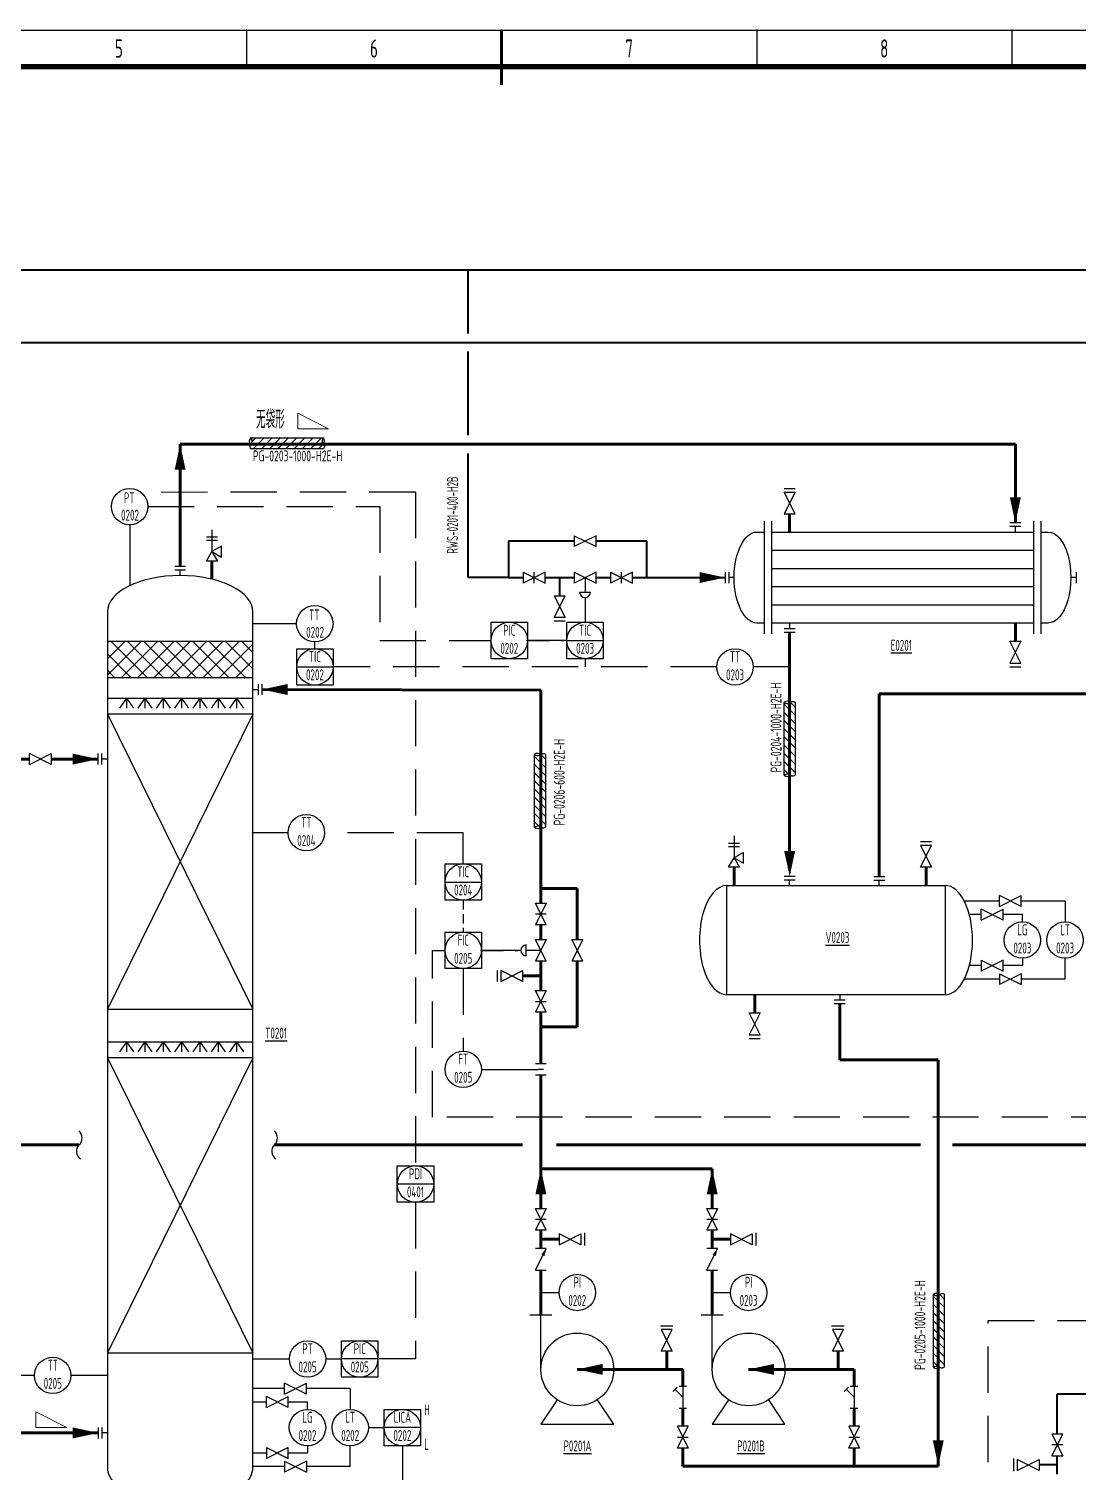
# Model space of a CAD drawing. Header units: millimetres. Extents: x 453 to 7190, y 523 to 4294.
# Drawn here: x 2475.3 to 2763.6, y 2309 to 2705.6 of the extents above; entities that cross this region are included whole.
import ezdxf

# ---------------------------------------------------------------- set-up
doc = ezdxf.new("R2010")
doc.units = ezdxf.units.MM
doc.linetypes.add('DASHED', pattern=[19.05, 12.7, -6.35])
doc.linetypes.add('HIDDEN', pattern=[9.525, 6.35, -3.175])
for name, color, linetype, lineweight in [('01-主物流线-粗实线', 134, 'Continuous', 80), ('02-辅助物流线-中粗线', 30, 'Continuous', 40), ('03-设备外轮廓线-细实线', 7, 'Continuous', 25), ('04-设备内部件-细实线', 170, 'Continuous', 25), ('05-公用工程-冷却水与回水', 55, 'Continuous', 40), ('05-图框与标题栏', 7, 'Continuous', 25), ('11-文本', 7, 'Continuous', 25), ('11-管道组合号', 50, 'Continuous', 15), ('12-仪表', 190, 'Continuous', 25), ('12-信号线', 226, 'DASHED', 25), ('13-电动气动信号线', 226, 'DASHED', 25), ('14-箭头', 7, 'Continuous', 25), ('15-仪表', 190, 'Continuous', 25), ('16-其他', 7, 'Continuous', 25), ('16-阀门与管件', 102, 'Continuous', 25)]:
    doc.layers.add(name, color=color, linetype=linetype, lineweight=lineweight)
doc.layers.add('TITLE', color=7, linetype='Continuous')
doc.styles.add('3-gbcbig', font='gbenor.shx', dxfattribs={"width": 0.7, "height": 3, "bigfont": 'gbcbig.shx'})
doc.styles.add('5-gbcbig', font='gbenor.shx', dxfattribs={"width": 0.7, "height": 5, "bigfont": 'gbcbig.shx'})
doc.styles.add('PRAY-6-GBCBIG', font='gbenor.shx', dxfattribs={"width": 0.7, "bigfont": 'gbcbig.shx'})
doc.styles.add('头号烷家', font='gbenor.shx', dxfattribs={"width": 0.75, "height": 3, "bigfont": 'gbcbig.shx'})

# ---------------------------------------------------------------- blocks, each defined once
blk = doc.blocks.new('管道组合号')
at = {"layer": '11-管道组合号', "style": '头号烷家', "width": 0.75}
blk.add_attdef('管道组合号', (-4.3, 3.13), '', height=3, dxfattribs=at)

msp = doc.modelspace()

# ---------------------------------------------------------------- hatches: boundary and pattern name
at = {"layer": '04-设备内部件-细实线'}
h = msp.add_hatch(dxfattribs=at)
h.set_pattern_fill('ANSI37', color=256)
h.set_pattern_definition([(45, (1866.6845, -962.427), (-2.245064, 2.245064), []), (135, (1866.6845, -962.427), (-2.245064, -2.245064), [])])
h.paths.add_polyline_path([(2496.86, 2537.35), (2496.86, 2527.35), (2536.86, 2527.35), (2536.86, 2537.35)])

# ---------------------------------------------------------------- linework, layer by layer
for p, q in [((2747.81, 2569.81), (2744.81, 2569.81)), ((2747.81, 2568.81), (2744.81, 2568.81)), ((2746.31, 2567.31), (2746.31, 2568.81)), ((2518.36, 2557.85), (2515.36, 2557.85)), ((2518.36, 2556.85), (2515.36, 2556.85)), ((2516.86, 2555.35), (2516.86, 2556.85)), ((2666.56, 2556.31), (2666.56, 2553.31)), ((2667.56, 2556.31), (2667.56, 2553.31)), ((2669.06, 2554.81), (2667.56, 2554.81)), ((2763.06, 2556.31), (2763.06, 2553.31)), ((2684.31, 2542.31), (2684.31, 2540.81)), ((2682.81, 2540.81), (2685.81, 2540.81)), ((2682.81, 2539.81), (2685.81, 2539.81)), ((2536.86, 2524.05), (2538.36, 2524.05)), ((2538.36, 2522.55), (2538.36, 2525.55)), ((2539.36, 2522.55), (2539.36, 2525.55)), ((2494.36, 2503.43), (2494.36, 2506.43)), ((2495.36, 2503.43), (2495.36, 2506.43)), ((2496.86, 2504.93), (2495.36, 2504.93)), ((2685.81, 2472.7), (2682.81, 2472.7)), ((2685.81, 2471.7), (2682.81, 2471.7)), ((2684.31, 2470.2), (2684.31, 2471.7)), ((2707.44, 2472.7), (2710.44, 2472.7)), ((2707.44, 2471.7), (2710.44, 2471.7)), ((2708.94, 2470.2), (2708.94, 2471.7)), ((2699.55, 2438.7), (2696.55, 2438.7)), ((2698.05, 2440.2), (2698.05, 2438.7)), ((2699.55, 2437.7), (2696.55, 2437.7)), ((2494.36, 2321.3), (2494.36, 2318.3)), ((2495.36, 2321.3), (2495.36, 2318.3)), ((2496.86, 2319.8), (2495.36, 2319.8))]:
    msp.add_line(p, q)
at = {"layer": '01-主物流线-粗实线'}
for p, q in [((2516.86, 2591.42), (2746.31, 2591.42)), ((2516.86, 2557.85), (2516.86, 2591.42)), ((2746.31, 2569.81), (2746.31, 2591.42)), ((2684.31, 2572.31), (2684.31, 2567.31)), ((2525.59, 2559.35), (2525.59, 2554.35)), ((2746.31, 2542.31), (2746.31, 2537.31)), ((2684.31, 2539.81), (2684.31, 2476.2)), ((2615.96, 2523.9), (2539.36, 2524.05)), ((2615.96, 2487.54), (2615.96, 2523.9)), ((2796.84, 2522.89), (2708.94, 2522.89)), ((2708.94, 2522.89), (2708.94, 2472.7)), ((2449.39, 2504.93), (2475.46, 2504.93)), ((2487.36, 2504.93), (2481.46, 2504.93)), ((2481.46, 2504.93), (2494.36, 2504.93)), ((2615.96, 2465.37), (2615.96, 2487.54)), ((2669.04, 2475.2), (2669.04, 2470.2)), ((2721.79, 2470.2), (2721.79, 2475.2)), ((2615.96, 2469.37), (2625.96, 2469.37)), ((2625.96, 2469.37), (2625.96, 2455.37)), ((2615.96, 2455.37), (2615.96, 2459.37)), ((2615.96, 2441.37), (2615.96, 2449.37)), ((2625.96, 2431.37), (2625.96, 2449.37)), ((2615.96, 2445.37), (2610.96, 2445.37)), ((2674.73, 2435.2), (2674.73, 2440.2)), ((2615.96, 2421.18), (2615.96, 2435.37)), ((2698.05, 2437.7), (2698.05, 2422.28)), ((2615.96, 2431.37), (2625.96, 2431.37)), ((2698.05, 2422.28), (2725.13, 2422.28)), ((2725.13, 2422.28), (2725.13, 2310.62)), ((2615.96, 2409.38), (2615.96, 2418.18)), ((2615.96, 2392.37), (2615.96, 2411.98)), ((2489.07, 2398.94), (2470.54, 2398.94)), ((2610.87, 2398.94), (2542.73, 2398.94)), ((2720.22, 2398.94), (2620.24, 2398.94)), ((2795.69, 2398.94), (2729.08, 2398.94)), ((2615.96, 2381.5), (2615.96, 2392.37)), ((2663.02, 2392.37), (2615.96, 2392.37)), ((2663.02, 2381.5), (2663.02, 2392.37)), ((2615.96, 2370.5), (2615.96, 2375.5)), ((2663.02, 2370.5), (2663.02, 2375.5)), ((2615.96, 2373), (2620.96, 2373)), ((2663.02, 2373), (2668.02, 2373)), ((2615.96, 2352.25), (2615.96, 2364.5)), ((2663.02, 2352.25), (2663.02, 2364.5)), ((2650.54, 2342.25), (2650.54, 2337.25)), ((2697.6, 2342.25), (2697.6, 2337.25)), ((2654.96, 2337.25), (2625.96, 2337.25)), ((2654.96, 2332.62), (2654.96, 2337.25)), ((2702.02, 2337.25), (2673.02, 2337.25)), ((2702.02, 2332.62), (2702.02, 2337.25)), ((2654.96, 2321.62), (2654.96, 2326.62)), ((2702.02, 2321.62), (2702.02, 2326.62)), ((2438.24, 2319.8), (2494.36, 2319.8)), ((2654.96, 2315.62), (2654.96, 2310.62)), ((2702.02, 2315.62), (2702.02, 2310.62)), ((2725.13, 2310.62), (2654.96, 2310.62))]:
    msp.add_line(p, q, dxfattribs=at)
at = {"layer": '02-辅助物流线-中粗线'}
for p, q in [((2823.63, 2330.48), (2757.82, 2330.48)), ((2757.82, 2319.5), (2757.82, 2330.48)), ((2757.82, 2308.5), (2757.82, 2313.5)), ((2757.82, 2311), (2752.82, 2311))]:
    msp.add_line(p, q, dxfattribs=at)
at = {"layer": '03-设备外轮廓线-细实线'}
for p, q in [((2677.31, 2570.31), (2677.31, 2539.31)), ((2679.31, 2570.31), (2679.31, 2539.31)), ((2751.31, 2570.31), (2751.31, 2539.31)), ((2753.31, 2570.31), (2753.31, 2539.31)), ((2675.31, 2567.31), (2677.31, 2567.31)), ((2679.31, 2567.31), (2751.31, 2567.31)), ((2753.31, 2567.31), (2755.31, 2567.31)), ((2763.06, 2554.81), (2761.56, 2554.81)), ((2496.86, 2545.35), (2496.86, 2310.35)), ((2536.86, 2310.35), (2536.86, 2545.35)), ((2677.31, 2542.31), (2675.31, 2542.31)), ((2751.31, 2542.31), (2679.31, 2542.31)), ((2755.31, 2542.31), (2753.31, 2542.31)), ((2667.04, 2470.2), (2727.04, 2470.2)), ((2667.04, 2470.2), (2677.04, 2470.2)), ((2727.04, 2440.2), (2667.04, 2440.2)), ((2612.96, 2352.25), (2618.96, 2352.25)), ((2615.96, 2337.25), (2615.96, 2352.25)), ((2660.02, 2352.25), (2666.02, 2352.25)), ((2663.02, 2337.25), (2663.02, 2352.25)), ((2620.41, 2328.93), (2615.96, 2322.25)), ((2635.96, 2322.25), (2631.51, 2328.93)), ((2667.47, 2328.93), (2663.02, 2322.25)), ((2683.02, 2322.25), (2678.57, 2328.93)), ((2615.96, 2322.25), (2635.96, 2322.25)), ((2663.02, 2322.25), (2683.02, 2322.25))]:
    msp.add_line(p, q, dxfattribs=at)
for centre in [(2625.96, 2337.25), (2673.02, 2337.25)]:
    msp.add_circle(centre, 10, dxfattribs=at)
at = {"layer": '03-设备外轮廓线-细实线', "extrusion": (0, 0, -1)}
for centre, start_param, end_param in [((2675.31, 2554.81), 3.141593, 6.283185), ((2755.31, 2554.81), 0, 3.141593)]:
    msp.add_ellipse(centre, major_axis=(0, 12.5), ratio=0.5, start_param=start_param, end_param=end_param, dxfattribs=at)
at = {"layer": '03-设备外轮廓线-细实线'}
for centre, major_axis, start_param, end_param in [((2516.86, 2545.35), (-20, 0), 3.141593, 6.283185), ((2667.04, 2455.2), (0, 15), 0, 3.141593), ((2727.04, 2455.2), (0, 15), 3.141593, 6.283185), ((2516.86, 2310.35), (-20, 0), 0, 3.141593)]:
    msp.add_ellipse(centre, major_axis=major_axis, ratio=0.5, start_param=start_param, end_param=end_param, dxfattribs=at)
at = {"layer": '04-设备内部件-细实线'}
for p, q in [((2679.31, 2562.31), (2751.31, 2562.31)), ((2679.31, 2557.31), (2751.31, 2557.31)), ((2679.31, 2552.31), (2751.31, 2552.31)), ((2679.31, 2547.31), (2751.31, 2547.31)), ((2496.86, 2537.35), (2536.86, 2537.35)), ((2496.86, 2527.35), (2536.86, 2527.35)), ((2496.86, 2521.64), (2536.86, 2521.64)), ((2502.09, 2521.64), (2500.16, 2518.88)), ((2502.09, 2521.64), (2502.09, 2518.88)), ((2502.09, 2521.64), (2504.02, 2518.88)), ((2507.13, 2521.64), (2505.2, 2518.88)), ((2507.13, 2521.64), (2507.13, 2518.88)), ((2507.13, 2521.64), (2509.06, 2518.88)), ((2512.17, 2521.64), (2510.24, 2518.88)), ((2512.17, 2521.64), (2512.17, 2518.88)), ((2512.17, 2521.64), (2514.1, 2518.88)), ((2517.21, 2521.64), (2515.28, 2518.88)), ((2517.21, 2521.64), (2517.21, 2518.88)), ((2517.21, 2521.64), (2519.14, 2518.88)), ((2522.25, 2521.64), (2520.33, 2518.88)), ((2522.25, 2521.64), (2522.25, 2518.88)), ((2522.25, 2521.64), (2524.18, 2518.88)), ((2527.29, 2521.64), (2525.37, 2518.88)), ((2527.29, 2521.64), (2527.29, 2518.88)), ((2527.29, 2521.64), (2529.22, 2518.88)), ((2532.34, 2521.64), (2530.41, 2518.88)), ((2532.34, 2521.64), (2532.34, 2518.88)), ((2532.34, 2521.64), (2534.26, 2518.88)), ((2536.86, 2517.26), (2496.86, 2517.26)), ((2496.86, 2517.26), (2536.86, 2436.21)), ((2536.86, 2517.26), (2496.86, 2436.21)), ((2667.04, 2440.2), (2667.04, 2470.2)), ((2727.04, 2470.2), (2727.04, 2440.2)), ((2496.86, 2436.21), (2536.86, 2436.21)), ((2496.86, 2427.26), (2536.86, 2427.26)), ((2502.09, 2427.26), (2500.16, 2424.51)), ((2502.09, 2427.26), (2502.09, 2424.51)), ((2502.09, 2427.26), (2504.02, 2424.51)), ((2507.13, 2427.26), (2505.2, 2424.51)), ((2507.13, 2427.26), (2507.13, 2424.51)), ((2507.13, 2427.26), (2509.06, 2424.51)), ((2512.17, 2427.26), (2510.24, 2424.51)), ((2512.17, 2427.26), (2512.17, 2424.51)), ((2512.17, 2427.26), (2514.1, 2424.51)), ((2517.21, 2427.26), (2515.28, 2424.51)), ((2517.21, 2427.26), (2517.21, 2424.51)), ((2517.21, 2427.26), (2519.14, 2424.51)), ((2522.25, 2427.26), (2520.33, 2424.51)), ((2522.25, 2427.26), (2522.25, 2424.51)), ((2522.25, 2427.26), (2524.18, 2424.51)), ((2527.29, 2427.26), (2525.37, 2424.51)), ((2527.29, 2427.26), (2527.29, 2424.51)), ((2527.29, 2427.26), (2529.22, 2424.51)), ((2532.34, 2427.26), (2530.41, 2424.51)), ((2532.34, 2427.26), (2532.34, 2424.51)), ((2532.34, 2427.26), (2534.26, 2424.51)), ((2536.86, 2422.89), (2496.86, 2422.89)), ((2496.86, 2422.89), (2536.86, 2341.84)), ((2536.86, 2422.89), (2496.86, 2341.84)), ((2496.86, 2341.84), (2536.86, 2341.84))]:
    msp.add_line(p, q, dxfattribs=at)
at = {"layer": '05-公用工程-冷却水与回水', "lineweight": 40}
for p, q in [((2311.2, 2639.37), (2919.8, 2639.37)), ((2311.2, 2619.37), (2919.8, 2619.37))]:
    msp.add_line(p, q, dxfattribs=at)
at = {"layer": '05-公用工程-冷却水与回水'}
for p, q in [((2595.98, 2621.87), (2595.98, 2639.37)), ((2595.98, 2593.92), (2595.98, 2616.87)), ((2595.98, 2554.81), (2595.98, 2588.92)), ((2625.11, 2564.81), (2607.11, 2564.81)), ((2607.11, 2564.81), (2607.11, 2554.81)), ((2645.11, 2564.81), (2631.11, 2564.81)), ((2645.11, 2554.81), (2645.11, 2564.81)), ((2607.11, 2554.81), (2595.98, 2554.81)), ((2607.11, 2554.81), (2611.11, 2554.81)), ((2617.11, 2554.81), (2625.11, 2554.81)), ((2621.11, 2554.81), (2621.11, 2549.81)), ((2631.11, 2554.81), (2635.11, 2554.81)), ((2641.11, 2554.81), (2645.11, 2554.81)), ((2645.11, 2554.81), (2666.56, 2554.81))]:
    msp.add_line(p, q, dxfattribs=at)
at = {"layer": '05-图框与标题栏'}
for p, q in [((2535.08, 2705.16), (2535.08, 2695.16)), ((2675.25, 2705.16), (2675.25, 2695.16)), ((2745.33, 2705.16), (2745.33, 2695.16))]:
    msp.add_line(p, q, dxfattribs=at)
at = {"layer": '05-图框与标题栏', "const_width": 0.8}
msp.add_lwpolyline([(2605.17, 2705.16), (2605.17, 2690.16)], dxfattribs=at)
at = {"layer": '05-图框与标题栏', "const_width": 1.4}
msp.add_lwpolyline([(2209.67, 2695.16), (2209.67, 2121.16), (3015.67, 2121.16), (3015.67, 2695.16)], close=True, dxfattribs=at)
at = {"layer": '05-图框与标题栏'}
for p in [(2535.08, 2705.16), (2535.08, 2705.16), (2535.08, 2705.16), (2605.17, 2705.16), (2605.17, 2705.16), (2605.17, 2705.16), (2675.25, 2705.16), (2675.25, 2705.16), (2675.25, 2705.16), (2745.33, 2705.16), (2745.33, 2705.16), (2745.33, 2705.16)]:
    msp.add_point(p, dxfattribs=at)
at = {"layer": '11-文本'}
for p, q in [((2536.22, 2593.17), (2556.22, 2593.17)), ((2556.22, 2590.17), (2536.22, 2590.17)), ((2536.59, 2592.07), (2537.69, 2593.17)), ((2536.94, 2590.17), (2539.94, 2593.17)), ((2539.18, 2590.17), (2542.18, 2593.17)), ((2541.43, 2590.17), (2544.43, 2593.17)), ((2543.67, 2590.17), (2546.67, 2593.17)), ((2545.92, 2590.17), (2548.92, 2593.17)), ((2548.16, 2590.17), (2551.16, 2593.17)), ((2550.41, 2590.17), (2553.41, 2593.17)), ((2552.65, 2590.17), (2555.65, 2593.17)), ((2554.9, 2590.17), (2556.17, 2591.46)), ((2682.81, 2500.54), (2682.81, 2520.54)), ((2685.81, 2516.98), (2682.81, 2519.98)), ((2685.81, 2519.22), (2684.53, 2520.5)), ((2685.81, 2520.54), (2685.81, 2500.54)), ((2685.81, 2514.73), (2682.81, 2517.73)), ((2685.81, 2512.49), (2682.81, 2515.49)), ((2685.81, 2510.24), (2682.81, 2513.24)), ((2685.81, 2508), (2682.81, 2511)), ((2614.23, 2486.23), (2614.23, 2506.23)), ((2617.23, 2504.91), (2615.95, 2506.18)), ((2617.23, 2506.23), (2617.23, 2486.23)), ((2685.81, 2505.75), (2682.81, 2508.75)), ((2685.81, 2503.51), (2682.81, 2506.51)), ((2617.23, 2502.66), (2614.23, 2505.66)), ((2617.23, 2500.42), (2614.23, 2503.42)), ((2685.81, 2501.26), (2682.81, 2504.26)), ((2617.23, 2498.17), (2614.23, 2501.17)), ((2617.23, 2495.93), (2614.23, 2498.93)), ((2683.91, 2500.92), (2682.81, 2502.01)), ((2617.23, 2493.68), (2614.23, 2496.68)), ((2617.23, 2491.44), (2614.23, 2494.44)), ((2617.23, 2489.19), (2614.23, 2492.19)), ((2617.23, 2486.95), (2614.23, 2489.95)), ((2615.33, 2486.61), (2614.23, 2487.7)), ((2723.8, 2337.88), (2723.8, 2357.88)), ((2726.8, 2354.31), (2723.8, 2357.31)), ((2726.8, 2356.56), (2725.52, 2357.83)), ((2726.8, 2357.88), (2726.8, 2337.88)), ((2726.8, 2352.07), (2723.8, 2355.07)), ((2726.8, 2349.82), (2723.8, 2352.82)), ((2726.8, 2347.58), (2723.8, 2350.58)), ((2726.8, 2345.33), (2723.8, 2348.33)), ((2726.8, 2343.09), (2723.8, 2346.09)), ((2726.8, 2340.84), (2723.8, 2343.84)), ((2726.8, 2338.6), (2723.8, 2341.6)), ((2724.9, 2338.26), (2723.8, 2339.35))]:
    msp.add_line(p, q, dxfattribs=at)
for centre, radius, start, end in [((2537.36, 2592.2), 1.5, 139.5631, 215.9037), ((2555.12, 2592.34), 1.37, 319.9929, 37.2624), ((2683.64, 2519.44), 1.37, 49.9929, 127.2624), ((2615.06, 2505.13), 1.37, 49.9929, 127.2624), ((2683.78, 2501.68), 1.5, 229.5631, 305.9037), ((2615.2, 2487.37), 1.5, 229.5631, 305.9037), ((2724.63, 2356.78), 1.37, 49.9929, 127.2624), ((2724.77, 2339.02), 1.5, 229.5631, 305.9037)]:
    msp.add_arc(centre, radius, start, end, dxfattribs=at)
for points in [[(2536.22, 2593.17), (2536.58, 2592.02), (2536.04, 2591.08), (2536.22, 2590.17)], [(2682.81, 2500.54), (2683.96, 2500.9), (2684.9, 2500.36), (2685.81, 2500.54)], [(2614.23, 2486.23), (2615.38, 2486.59), (2616.32, 2486.05), (2617.23, 2486.23)], [(2723.8, 2337.88), (2724.95, 2338.24), (2725.89, 2337.7), (2726.8, 2337.88)]]:
    msp.add_spline(points, degree=3, dxfattribs=at)
for points in [[(2556.22, 2593.17), (2555.86, 2592.69), (2555.7, 2591.78), (2556.68, 2591.06), (2556.39, 2590.35), (2556.22, 2590.17)], [(2682.81, 2520.54), (2683.29, 2520.19), (2684.2, 2520.02), (2684.92, 2521), (2685.63, 2520.71), (2685.81, 2520.54)], [(2614.23, 2506.23), (2614.71, 2505.87), (2615.62, 2505.71), (2616.34, 2506.69), (2617.05, 2506.4), (2617.23, 2506.23)], [(2723.8, 2357.88), (2724.28, 2357.52), (2725.19, 2357.36), (2725.92, 2358.34), (2726.62, 2358.05), (2726.8, 2357.88)]]:
    msp.add_open_spline(points, degree=3, knots=[0, 0, 0, 0, 1.367527, 2.619727, 3.553416, 3.553416, 3.553416, 3.553416], dxfattribs=at)
at = {"layer": '11-管道组合号'}
for p, q in [((2549.16, 2595.71), (2549.16, 2600.01)), ((2549.16, 2600.01), (2557.66, 2595.71)), ((2557.66, 2595.71), (2549.16, 2595.71)), ((2477.25, 2321.28), (2477.25, 2325.58)), ((2477.25, 2325.58), (2485.75, 2321.28)), ((2485.75, 2321.28), (2477.25, 2321.28))]:
    msp.add_line(p, q, dxfattribs=at)
at = {"layer": '12-仪表'}
for p, q in [((2628.11, 2549.31), (2628.11, 2542.52)), ((2548.86, 2542.09), (2536.86, 2542.09)), ((2610.46, 2452.37), (2599.38, 2452.37))]:
    msp.add_line(p, q, dxfattribs=at)
at = {"layer": '12-信号线'}
for p, q in [((2581.52, 2578.29), (2506.16, 2578.2)), ((2581.52, 2578.29), (2581.52, 2393.18)), ((2571.69, 2574.31), (2571.69, 2537.52)), ((2553.88, 2535.26), (2553.86, 2537.15)), ((2571.69, 2537.52), (2602.28, 2537.52)), ((2623.11, 2537.52), (2612.03, 2537.52)), ((2664.3, 2530.26), (2558.88, 2530.26)), ((2628.11, 2532.52), (2628.11, 2530.26)), ((2594.63, 2484.71), (2556.54, 2484.71)), ((2594.63, 2476.15), (2594.63, 2484.71)), ((2594.63, 2447.37), (2594.63, 2424.68)), ((2581.52, 2383.18), (2581.52, 2340.11)), ((2556.86, 2340.11), (2561.2, 2340.11)), ((2581.52, 2340.11), (2571.52, 2340.11)), ((2568.58, 2321.26), (2572.92, 2321.26)), ((2577.92, 2316.26), (2577.92, 2292.75))]:
    msp.add_line(p, q, dxfattribs=at)
at = {"layer": '12-信号线', "linetype": 'HIDDEN'}
for p, q in [((2612.03, 2537.52), (2622.28, 2537.52)), ((2599.38, 2452.37), (2609.63, 2452.37))]:
    msp.add_line(p, q, dxfattribs=at)
at = {"layer": '12-信号线', "ltscale": 0.2}
msp.add_line((2594.63, 2466.15), (2594.63, 2457.37), dxfattribs=at)
at = {"layer": '13-电动气动信号线'}
for p, q in [((2508.01, 2574.31), (2571.69, 2574.31)), ((2586.17, 2406.55), (2586.17, 2452.37)), ((2586.17, 2452.37), (2589.63, 2452.37)), ((2774.31, 2406.55), (2586.17, 2406.55)), ((2738.86, 2350.7), (2839.63, 2350.7)), ((2738.86, 2292.75), (2738.86, 2350.7))]:
    msp.add_line(p, q, dxfattribs=at)
at = {"layer": '14-箭头'}
for points in [[(2516.86, 2591.42, 0, 3, 0), (2516.86, 2584.42, 3, 3, 0)], [(2746.31, 2569.81, 0, 3, 0), (2746.31, 2576.81, 3, 3, 0)], [(2666.56, 2554.81, 0, 3, 0), (2659.56, 2554.81, 3, 3, 0)], [(2539.36, 2524.05, 0, 3, 0), (2546.36, 2524.05, 3, 3, 0)], [(2494.36, 2504.93, 0, 3, 0), (2487.36, 2504.93, 3, 3, 0)], [(2684.31, 2472.7, 0, 3, 0), (2684.31, 2479.7, 3, 3, 0)], [(2615.96, 2392.37, 0, 3, 0), (2615.96, 2385.37, 3, 3, 0)], [(2663.02, 2392.37, 0, 3, 0), (2663.02, 2385.37, 3, 3, 0)], [(2625.96, 2337.25, 0, 3, 0), (2632.96, 2337.25, 3, 3, 0)], [(2673.02, 2337.25, 0, 3, 0), (2680.02, 2337.25, 3, 3, 0)], [(2494.36, 2319.8, 0, 3, 0), (2487.36, 2319.8, 3, 3, 0)], [(2725.13, 2310.77, 0, 3, 0), (2725.13, 2317.77, 3, 3, 0)]]:
    msp.add_lwpolyline(points, format="xyseb", dxfattribs=at)
at = {"layer": '15-仪表'}
for p, q in [((2503.01, 2569.31), (2503.01, 2552.57)), ((2602.28, 2532.52), (2602.28, 2542.52)), ((2602.28, 2542.52), (2612.28, 2542.52)), ((2612.28, 2542.52), (2612.28, 2537.52)), ((2623.11, 2537.52), (2623.11, 2542.52)), ((2623.11, 2542.52), (2633.11, 2542.52)), ((2633.11, 2542.52), (2633.11, 2532.52)), ((2548.88, 2530.26), (2548.88, 2535.26)), ((2548.88, 2535.26), (2558.88, 2535.26)), ((2558.88, 2535.26), (2558.88, 2525.26)), ((2612.28, 2537.52), (2612.28, 2532.52)), ((2623.11, 2532.52), (2623.11, 2537.52)), ((2623.11, 2537.52), (2633.11, 2537.52)), ((2548.88, 2525.26), (2548.88, 2530.26)), ((2548.88, 2530.26), (2558.88, 2530.26)), ((2612.28, 2532.52), (2602.28, 2532.52)), ((2633.11, 2532.52), (2623.11, 2532.52)), ((2684.31, 2530.26), (2674.31, 2530.26)), ((2558.88, 2525.26), (2548.88, 2525.26)), ((2546.54, 2484.71), (2536.86, 2484.71)), ((2589.63, 2471.15), (2589.63, 2476.15)), ((2589.63, 2476.15), (2599.63, 2476.15)), ((2599.63, 2476.15), (2599.63, 2466.15)), ((2589.63, 2466.15), (2589.63, 2471.15)), ((2589.63, 2471.15), (2599.63, 2471.15)), ((2599.63, 2466.15), (2589.63, 2466.15)), ((2741.95, 2465.93), (2732.28, 2465.93)), ((2759.97, 2465.93), (2747.95, 2465.93)), ((2759.97, 2465.93), (2759.97, 2460.2)), ((2736.93, 2462.2), (2733.67, 2462.2)), ((2748.24, 2462.2), (2742.93, 2462.2)), ((2748.24, 2460.2), (2748.24, 2462.2)), ((2589.63, 2447.37), (2589.63, 2457.37)), ((2589.63, 2457.37), (2599.63, 2457.37)), ((2599.63, 2457.37), (2599.63, 2452.37)), ((2599.63, 2452.37), (2599.63, 2447.37)), ((2599.63, 2447.37), (2589.63, 2447.37)), ((2736.93, 2448.2), (2733.67, 2448.2)), ((2748.24, 2448.2), (2742.93, 2448.2)), ((2748.24, 2450.2), (2748.24, 2448.2)), ((2759.97, 2444.47), (2759.97, 2450.2)), ((2741.95, 2444.47), (2732.28, 2444.47)), ((2759.97, 2444.47), (2747.95, 2444.47)), ((2599.63, 2419.68), (2615.21, 2419.68)), ((2576.52, 2383.18), (2576.52, 2393.18)), ((2576.52, 2393.18), (2586.52, 2393.18)), ((2586.52, 2393.18), (2586.52, 2383.18)), ((2586.52, 2388.18), (2576.52, 2388.18)), ((2586.52, 2383.18), (2576.52, 2383.18)), ((2615.96, 2358.38), (2620.96, 2358.38)), ((2663.02, 2358.38), (2668.02, 2358.38)), ((2561.2, 2335.11), (2561.2, 2345.11)), ((2561.2, 2345.11), (2571.2, 2345.11)), ((2571.2, 2345.11), (2571.2, 2335.11)), ((2536.86, 2340.11), (2546.86, 2340.11)), ((2571.2, 2340.11), (2561.2, 2340.11)), ((2476.86, 2335.59), (2466.86, 2335.59)), ((2496.86, 2335.59), (2486.86, 2335.59)), ((2545.55, 2331.99), (2536.86, 2331.99)), ((2563.58, 2331.99), (2551.55, 2331.99)), ((2563.58, 2331.99), (2551.55, 2331.99)), ((2571.2, 2335.11), (2561.2, 2335.11)), ((2563.58, 2331.99), (2563.58, 2326.26)), ((2540.54, 2328.26), (2536.86, 2328.26)), ((2551.84, 2328.26), (2546.54, 2328.26)), ((2551.84, 2326.26), (2551.84, 2328.26)), ((2572.92, 2316.26), (2572.92, 2326.26)), ((2572.92, 2326.26), (2582.92, 2326.26)), ((2582.92, 2326.26), (2582.92, 2316.26)), ((2582.92, 2321.26), (2572.92, 2321.26)), ((2551.84, 2316.26), (2551.84, 2314.26)), ((2563.58, 2310.53), (2563.58, 2316.26)), ((2582.92, 2316.26), (2572.92, 2316.26)), ((2540.54, 2314.26), (2536.86, 2314.26)), ((2551.84, 2314.26), (2546.54, 2314.26)), ((2545.55, 2310.53), (2536.86, 2310.53)), ((2563.58, 2310.53), (2551.55, 2310.53))]:
    msp.add_line(p, q, dxfattribs=at)
for centre in [(2503.01, 2574.31), (2553.86, 2542.13), (2607.28, 2537.52), (2628.11, 2537.52), (2553.88, 2530.26), (2669.31, 2530.26), (2551.54, 2484.71), (2594.63, 2471.15), (2748.24, 2455.2), (2759.97, 2455.2), (2594.63, 2452.37), (2594.63, 2419.68), (2581.52, 2388.18), (2625.96, 2358.38), (2673.02, 2358.38), (2551.86, 2340.11), (2566.2, 2340.11), (2481.86, 2335.59), (2551.84, 2321.26), (2563.58, 2321.26), (2577.92, 2321.26)]:
    msp.add_circle(centre, 5, dxfattribs=at)
at = {"layer": '16-其他'}
for centre, start, end in [((2487.41, 2400.85), 311.0006, 51.0006), ((2541.07, 2400.85), 311.0006, 51.0006), ((2490.89, 2397.18), 136.0006, 236.0006), ((2544.56, 2397.18), 136.0006, 236.0006)]:
    msp.add_arc(centre, 2.53, start, end, dxfattribs=at)
at = {"layer": '16-阀门与管件'}
for p, q in [((2682.81, 2579.31), (2685.81, 2579.31)), ((2682.81, 2578.31), (2685.81, 2578.31)), ((2685.81, 2572.31), (2682.81, 2578.31)), ((2685.81, 2578.31), (2682.81, 2572.31)), ((2682.81, 2572.31), (2685.81, 2572.31)), ((2524.09, 2565.95), (2527.09, 2565.95)), ((2525.59, 2567.95), (2525.59, 2561.95)), ((2625.11, 2566.31), (2625.11, 2563.31)), ((2625.11, 2566.31), (2631.11, 2563.31)), ((2631.11, 2566.31), (2625.11, 2563.31)), ((2631.11, 2563.31), (2631.11, 2566.31)), ((2527.09, 2564.95), (2524.09, 2564.95)), ((2524.09, 2559.35), (2525.59, 2561.95)), ((2528.19, 2563.45), (2525.59, 2561.95)), ((2525.59, 2561.95), (2527.09, 2559.35)), ((2525.59, 2561.95), (2528.19, 2560.45)), ((2528.19, 2560.45), (2528.19, 2563.45)), ((2528.19, 2560.45), (2528.19, 2563.45)), ((2527.09, 2559.35), (2524.09, 2559.35)), ((2611.11, 2556.31), (2611.11, 2553.31)), ((2611.11, 2556.31), (2617.11, 2553.31)), ((2617.11, 2556.31), (2611.11, 2553.31)), ((2614.11, 2553.31), (2614.11, 2556.31)), ((2617.11, 2553.31), (2617.11, 2556.31)), ((2625.11, 2556.31), (2625.11, 2553.31)), ((2625.11, 2556.31), (2631.11, 2553.31)), ((2631.11, 2556.31), (2625.11, 2553.31)), ((2628.11, 2554.81), (2628.11, 2550.81)), ((2631.11, 2553.31), (2631.11, 2556.31)), ((2635.11, 2556.31), (2635.11, 2553.31)), ((2635.11, 2556.31), (2641.11, 2553.31)), ((2641.11, 2556.31), (2635.11, 2553.31)), ((2638.11, 2553.31), (2638.11, 2556.31)), ((2641.11, 2553.31), (2641.11, 2556.31)), ((2619.61, 2549.81), (2622.61, 2549.81)), ((2619.61, 2543.81), (2622.61, 2549.81)), ((2619.61, 2549.81), (2622.61, 2543.81)), ((2626.61, 2550.81), (2629.61, 2550.81)), ((2622.61, 2543.81), (2619.61, 2543.81)), ((2622.61, 2542.81), (2619.61, 2542.81)), ((2744.81, 2537.31), (2747.81, 2537.31)), ((2747.81, 2537.31), (2744.81, 2531.31)), ((2747.81, 2531.31), (2744.81, 2537.31)), ((2744.81, 2531.31), (2747.81, 2531.31)), ((2744.81, 2530.31), (2747.81, 2530.31)), ((2475.46, 2503.43), (2475.46, 2506.43)), ((2475.46, 2503.43), (2481.46, 2506.43)), ((2481.46, 2503.43), (2475.46, 2506.43)), ((2481.46, 2506.43), (2481.46, 2503.43)), ((2669.04, 2483.8), (2669.04, 2477.8)), ((2667.54, 2481.8), (2670.54, 2481.8)), ((2670.54, 2480.8), (2667.54, 2480.8)), ((2671.63, 2479.3), (2669.04, 2477.8)), ((2671.63, 2476.3), (2671.63, 2479.3)), ((2671.63, 2476.3), (2671.63, 2479.3)), ((2723.29, 2482.2), (2720.29, 2482.2)), ((2723.29, 2481.2), (2720.29, 2481.2)), ((2720.29, 2475.2), (2723.29, 2481.2)), ((2720.29, 2481.2), (2723.29, 2475.2)), ((2667.54, 2475.2), (2669.04, 2477.8)), ((2670.54, 2475.2), (2667.54, 2475.2)), ((2669.04, 2477.8), (2670.54, 2475.2)), ((2669.04, 2477.8), (2671.63, 2476.3)), ((2723.29, 2475.2), (2720.29, 2475.2)), ((2741.95, 2464.43), (2741.95, 2467.43)), ((2741.95, 2464.43), (2747.95, 2467.43)), ((2747.95, 2464.43), (2741.95, 2467.43)), ((2747.95, 2464.43), (2747.95, 2467.43)), ((2614.46, 2465.37), (2617.46, 2465.37)), ((2617.46, 2459.37), (2614.46, 2465.37)), ((2617.46, 2465.37), (2614.46, 2459.37)), ((2736.93, 2460.7), (2736.93, 2463.7)), ((2736.93, 2460.7), (2742.93, 2463.7)), ((2742.93, 2460.7), (2736.93, 2463.7)), ((2742.93, 2460.7), (2742.93, 2463.7)), ((2614.46, 2462.37), (2617.46, 2462.37)), ((2617.46, 2459.37), (2614.46, 2459.37)), ((2614.46, 2455.37), (2617.46, 2455.37)), ((2617.46, 2449.37), (2614.46, 2455.37)), ((2617.46, 2455.37), (2614.46, 2449.37)), ((2624.46, 2455.37), (2627.46, 2455.37)), ((2627.46, 2449.37), (2624.46, 2455.37)), ((2627.46, 2455.37), (2624.46, 2449.37)), ((2611.96, 2450.87), (2611.96, 2453.87)), ((2615.96, 2452.37), (2611.96, 2452.37)), ((2603.96, 2446.87), (2603.96, 2443.87)), ((2604.96, 2446.87), (2604.96, 2443.87)), ((2604.96, 2443.87), (2610.96, 2446.87)), ((2610.96, 2443.87), (2604.96, 2446.87)), ((2610.96, 2443.87), (2610.96, 2446.87)), ((2617.46, 2449.37), (2614.46, 2449.37)), ((2627.46, 2449.37), (2624.46, 2449.37)), ((2736.93, 2449.7), (2736.93, 2446.7)), ((2736.93, 2449.7), (2742.93, 2446.7)), ((2742.93, 2449.7), (2736.93, 2446.7)), ((2742.93, 2446.7), (2742.93, 2449.7)), ((2741.95, 2445.97), (2741.95, 2442.97)), ((2741.95, 2445.97), (2747.95, 2442.97)), ((2747.95, 2445.97), (2741.95, 2442.97)), ((2747.95, 2445.97), (2747.95, 2442.97)), ((2614.46, 2441.37), (2617.46, 2441.37)), ((2617.46, 2435.37), (2614.46, 2441.37)), ((2617.46, 2441.37), (2614.46, 2435.37)), ((2614.46, 2438.37), (2617.46, 2438.37)), ((2617.46, 2435.37), (2614.46, 2435.37)), ((2673.23, 2435.2), (2676.23, 2435.2)), ((2676.23, 2435.2), (2673.23, 2429.2)), ((2676.23, 2429.2), (2673.23, 2435.2)), ((2673.23, 2429.2), (2676.23, 2429.2)), ((2673.23, 2428.2), (2676.23, 2428.2)), ((2617.46, 2421.18), (2614.46, 2421.18)), ((2616.71, 2419.68), (2615.21, 2419.68)), ((2614.46, 2418.18), (2617.46, 2418.18)), ((2617.46, 2375.5), (2614.46, 2381.5)), ((2614.46, 2381.5), (2617.46, 2381.5)), ((2617.46, 2381.5), (2614.46, 2375.5)), ((2664.52, 2375.5), (2661.52, 2381.5)), ((2661.52, 2381.5), (2664.52, 2381.5)), ((2664.52, 2381.5), (2661.52, 2375.5)), ((2614.46, 2378.5), (2617.46, 2378.5)), ((2617.46, 2375.5), (2614.46, 2375.5)), ((2661.52, 2378.5), (2664.52, 2378.5)), ((2664.52, 2375.5), (2661.52, 2375.5)), ((2620.96, 2371.5), (2626.96, 2374.5)), ((2626.96, 2371.5), (2620.96, 2374.5)), ((2620.96, 2374.5), (2620.96, 2371.5)), ((2626.96, 2374.5), (2626.96, 2371.5)), ((2627.96, 2374.76), (2627.96, 2371.3)), ((2668.02, 2371.5), (2674.02, 2374.5)), ((2674.02, 2371.5), (2668.02, 2374.5)), ((2668.02, 2374.5), (2668.02, 2371.5)), ((2674.02, 2374.5), (2674.02, 2371.5)), ((2675.02, 2374.76), (2675.02, 2371.3)), ((2614.46, 2364.5), (2617.46, 2370.5)), ((2617.46, 2370.5), (2614.46, 2370.5)), ((2661.52, 2364.5), (2664.52, 2370.5)), ((2664.52, 2370.5), (2661.52, 2370.5)), ((2614.46, 2364.5), (2617.46, 2364.5)), ((2661.52, 2364.5), (2664.52, 2364.5)), ((2648.78, 2349.25), (2652.25, 2349.25)), ((2649.04, 2342.25), (2652.04, 2348.25)), ((2652.04, 2348.25), (2649.04, 2348.25)), ((2649.04, 2348.25), (2652.04, 2342.25)), ((2695.84, 2349.25), (2699.31, 2349.25)), ((2696.1, 2342.25), (2699.1, 2348.25)), ((2699.1, 2348.25), (2696.1, 2348.25)), ((2696.1, 2348.25), (2699.1, 2342.25)), ((2652.04, 2342.25), (2649.04, 2342.25)), ((2699.1, 2342.25), (2696.1, 2342.25)), ((2545.55, 2330.49), (2545.55, 2333.49)), ((2545.55, 2330.49), (2551.55, 2333.49)), ((2551.55, 2330.49), (2545.55, 2333.49)), ((2551.55, 2330.49), (2551.55, 2333.49)), ((2652.24, 2331.14), (2653.43, 2332.33)), ((2654.96, 2329.62), (2652.84, 2331.74)), ((2653.91, 2332.62), (2656.01, 2332.62)), ((2654.96, 2332.62), (2654.96, 2326.62)), ((2699.31, 2331.14), (2700.49, 2332.33)), ((2702.02, 2329.62), (2699.9, 2331.74)), ((2700.97, 2332.62), (2703.07, 2332.62)), ((2702.02, 2332.62), (2702.02, 2326.62)), ((2540.54, 2326.76), (2540.54, 2329.76)), ((2540.54, 2326.76), (2546.54, 2329.76)), ((2546.54, 2326.76), (2540.54, 2329.76)), ((2546.54, 2326.76), (2546.54, 2329.76)), ((2653.91, 2326.62), (2656.01, 2326.62)), ((2700.97, 2326.62), (2703.07, 2326.62)), ((2656.46, 2321.62), (2653.46, 2321.62)), ((2653.46, 2321.62), (2656.46, 2315.62)), ((2653.46, 2315.62), (2656.46, 2321.62)), ((2703.52, 2321.62), (2700.52, 2321.62)), ((2700.52, 2321.62), (2703.52, 2315.62)), ((2700.52, 2315.62), (2703.52, 2321.62)), ((2540.54, 2315.76), (2540.54, 2312.76)), ((2540.54, 2315.76), (2546.54, 2312.76)), ((2546.54, 2315.76), (2540.54, 2312.76)), ((2546.54, 2312.76), (2546.54, 2315.76)), ((2653.46, 2318.62), (2656.46, 2318.62)), ((2700.52, 2318.62), (2703.52, 2318.62)), ((2756.32, 2313.5), (2759.32, 2319.5)), ((2759.32, 2319.5), (2756.32, 2319.5)), ((2756.32, 2319.5), (2759.32, 2313.5)), ((2759.32, 2316.5), (2756.32, 2316.5)), ((2545.55, 2312.03), (2545.55, 2309.03)), ((2545.55, 2312.03), (2551.55, 2309.03)), ((2551.55, 2312.03), (2545.55, 2309.03)), ((2551.55, 2312.03), (2551.55, 2309.03)), ((2656.46, 2315.62), (2653.46, 2315.62)), ((2703.52, 2315.62), (2700.52, 2315.62)), ((2745.82, 2312.76), (2745.82, 2309.3)), ((2752.82, 2309.5), (2746.82, 2312.5)), ((2746.82, 2312.5), (2746.82, 2309.5)), ((2746.82, 2309.5), (2752.82, 2312.5)), ((2752.82, 2312.5), (2752.82, 2309.5)), ((2756.32, 2313.5), (2759.32, 2313.5))]:
    msp.add_line(p, q, dxfattribs=at)
at = {"layer": '16-阀门与管件', "color": 3}
for points in [[(2616.51, 2368.59, 1, 0, 0), (2617.46, 2370.5, 0, 0, 0)], [(2663.57, 2368.59, 1, 0, 0), (2664.52, 2370.5, 0, 0, 0)]]:
    msp.add_lwpolyline(points, format="xyseb", dxfattribs=at)
at = {"layer": '16-阀门与管件'}
for centre, start, end in [((2628.11, 2550.81), 180, 0), ((2611.96, 2452.37), 90, 270)]:
    msp.add_arc(centre, 1.5, start, end, dxfattribs=at)
at = {"layer": 'TITLE'}
msp.add_line((2184.67, 2705.16), (3025.67, 2705.16), dxfattribs=at)
msp.add_lwpolyline([(2184.67, 2705.16), (3025.67, 2705.16), (3025.67, 2111.16), (2184.67, 2111.16)], close=True, dxfattribs=at)

# ---------------------------------------------------------------- block references
at = {"layer": '11-管道组合号'}
msp.add_blockref('管道组合号', (2541.13, 2583.59), dxfattribs=at).add_auto_attribs({'管道组合号': 'PG-0203-1000-H2E-H'})
at = {"layer": '11-管道组合号', "rotation": 90}
for p, values in [((2685.2, 2505.53), {'管道组合号': 'PG-0204-1000-H2E-H'}), ((2625.65, 2491.01), {'管道组合号': 'PG-0206-600-H2E-H'}), ((2724.75, 2341.39), {'管道组合号': 'PG-0205-1000-H2E-H'})]:
    msp.add_blockref('管道组合号', p, dxfattribs=at).add_auto_attribs(values)

# ---------------------------------------------------------------- texts
at = {"char_height": 3, "attachment_point": 5, "style": '3-gbcbig'}
for s, insert in [('{\\LE0201}', (2714.99, 2536.2)), ('{\\LV0203}', (2697.46, 2455.92)), ('{\\LT0201}', (2543.23, 2429.65)), ('{\\LP0201A}', (2626.02, 2316.23)), ('{\\LP0201B}', (2673.69, 2316.23))]:
    msp.add_mtext_dynamic_manual_height_columns(s, width=12.7249, gutter_width=35, heights=[12.14], dxfattribs=dict(at, insert=insert))
at = {"char_height": 3, "width": 6.4536, "attachment_point": 3, "style": '3-gbcbig'}
for s, insert in [('H', (2585.46, 2327.69)), ('L', (2585.22, 2318.14))]:
    msp.add_mtext(s, dxfattribs=dict(at, insert=insert))
at = {"layer": '05-图框与标题栏', "char_height": 5, "attachment_point": 5, "style": '5-gbcbig'}
for s, insert in [('5', (2500.04, 2700.16)), ('6', (2570.12, 2700.16)), ('7', (2640.21, 2700.16)), ('8', (2710.29, 2700.16))]:
    msp.add_mtext_dynamic_manual_height_columns(s, width=70.0833, gutter_width=25, heights=[0], dxfattribs=dict(at, insert=insert))
at = {"layer": '11-文本', "char_height": 3, "width": 10, "attachment_point": 5, "style": '3-gbcbig'}
for s, insert in [('{\\C0;PT}', (2502.86, 2576.7)), ('{\\C0;0202}', (2503.09, 2571.96)), ('{\\C0;TT}', (2553.71, 2544.52)), ('{\\C0;0202}', (2553.94, 2539.78))]:
    msp.add_mtext(s, dxfattribs=dict(at, insert=insert))
at = {"layer": '11-管道组合号', "insert": (2537.71, 2600.76), "char_height": 5, "attachment_point": 1, "style": 'PRAY-6-GBCBIG'}
msp.add_mtext_dynamic_manual_height_columns('无袋形', width=10.7049, gutter_width=12.5, heights=[0], dxfattribs=at)
at = {"layer": '11-管道组合号', "insert": (2593.19, 2561.39), "char_height": 3, "attachment_point": 7, "rotation": 90, "style": '3-gbcbig'}
msp.add_mtext_dynamic_manual_height_columns('RWS-0201-400-H2B', width=21.1887, gutter_width=12.5, heights=[2.89], dxfattribs=at)
at = {"layer": '15-仪表', "ltscale": 10, "char_height": 3, "width": 10, "attachment_point": 5, "style": '3-gbcbig'}
for s, insert in [('{\\C0;PIC\\P0202}', (2607.29, 2537.85)), ('{\\C0;TIC\\P0203}', (2628.11, 2537.85)), ('{\\C0;TIC\\P0202}', (2553.89, 2530.59)), ('{\\C0;TT\\P0203}', (2669.31, 2530.59)), ('{\\C0;TT\\P0204}', (2551.54, 2485.04)), ('{\\C0;TIC\\P0204}', (2594.63, 2471.48)), ('{\\C0;LG\\P0203}', (2748.24, 2455.53)), ('{\\C0;LT\\P0203}', (2759.98, 2455.53)), ('{\\C0;FIC\\P0205}', (2594.63, 2452.7)), ('{\\C0;FT\\P0205}', (2594.63, 2420.01)), ('{\\C0;PDI\\P0401}', (2581.52, 2388.51)), ('{\\C0;PI\\P0202}', (2625.96, 2358.7)), ('{\\C0;PI\\P0203}', (2673.02, 2358.7)), ('{\\C0;PT\\P0205}', (2551.86, 2340.44)), ('{\\C0;PIC\\P0205}', (2566.21, 2340.44)), ('{\\C0;TT\\P0205}', (2481.87, 2335.92)), ('{\\C0;LG\\P0202}', (2551.85, 2321.59)), ('{\\C0;LT\\P0202}', (2563.58, 2321.59)), ('{\\C0;LICA\\P0202}', (2577.92, 2321.59))]:
    msp.add_mtext(s, dxfattribs=dict(at, insert=insert))

doc.saveas('drawing.dxf')
